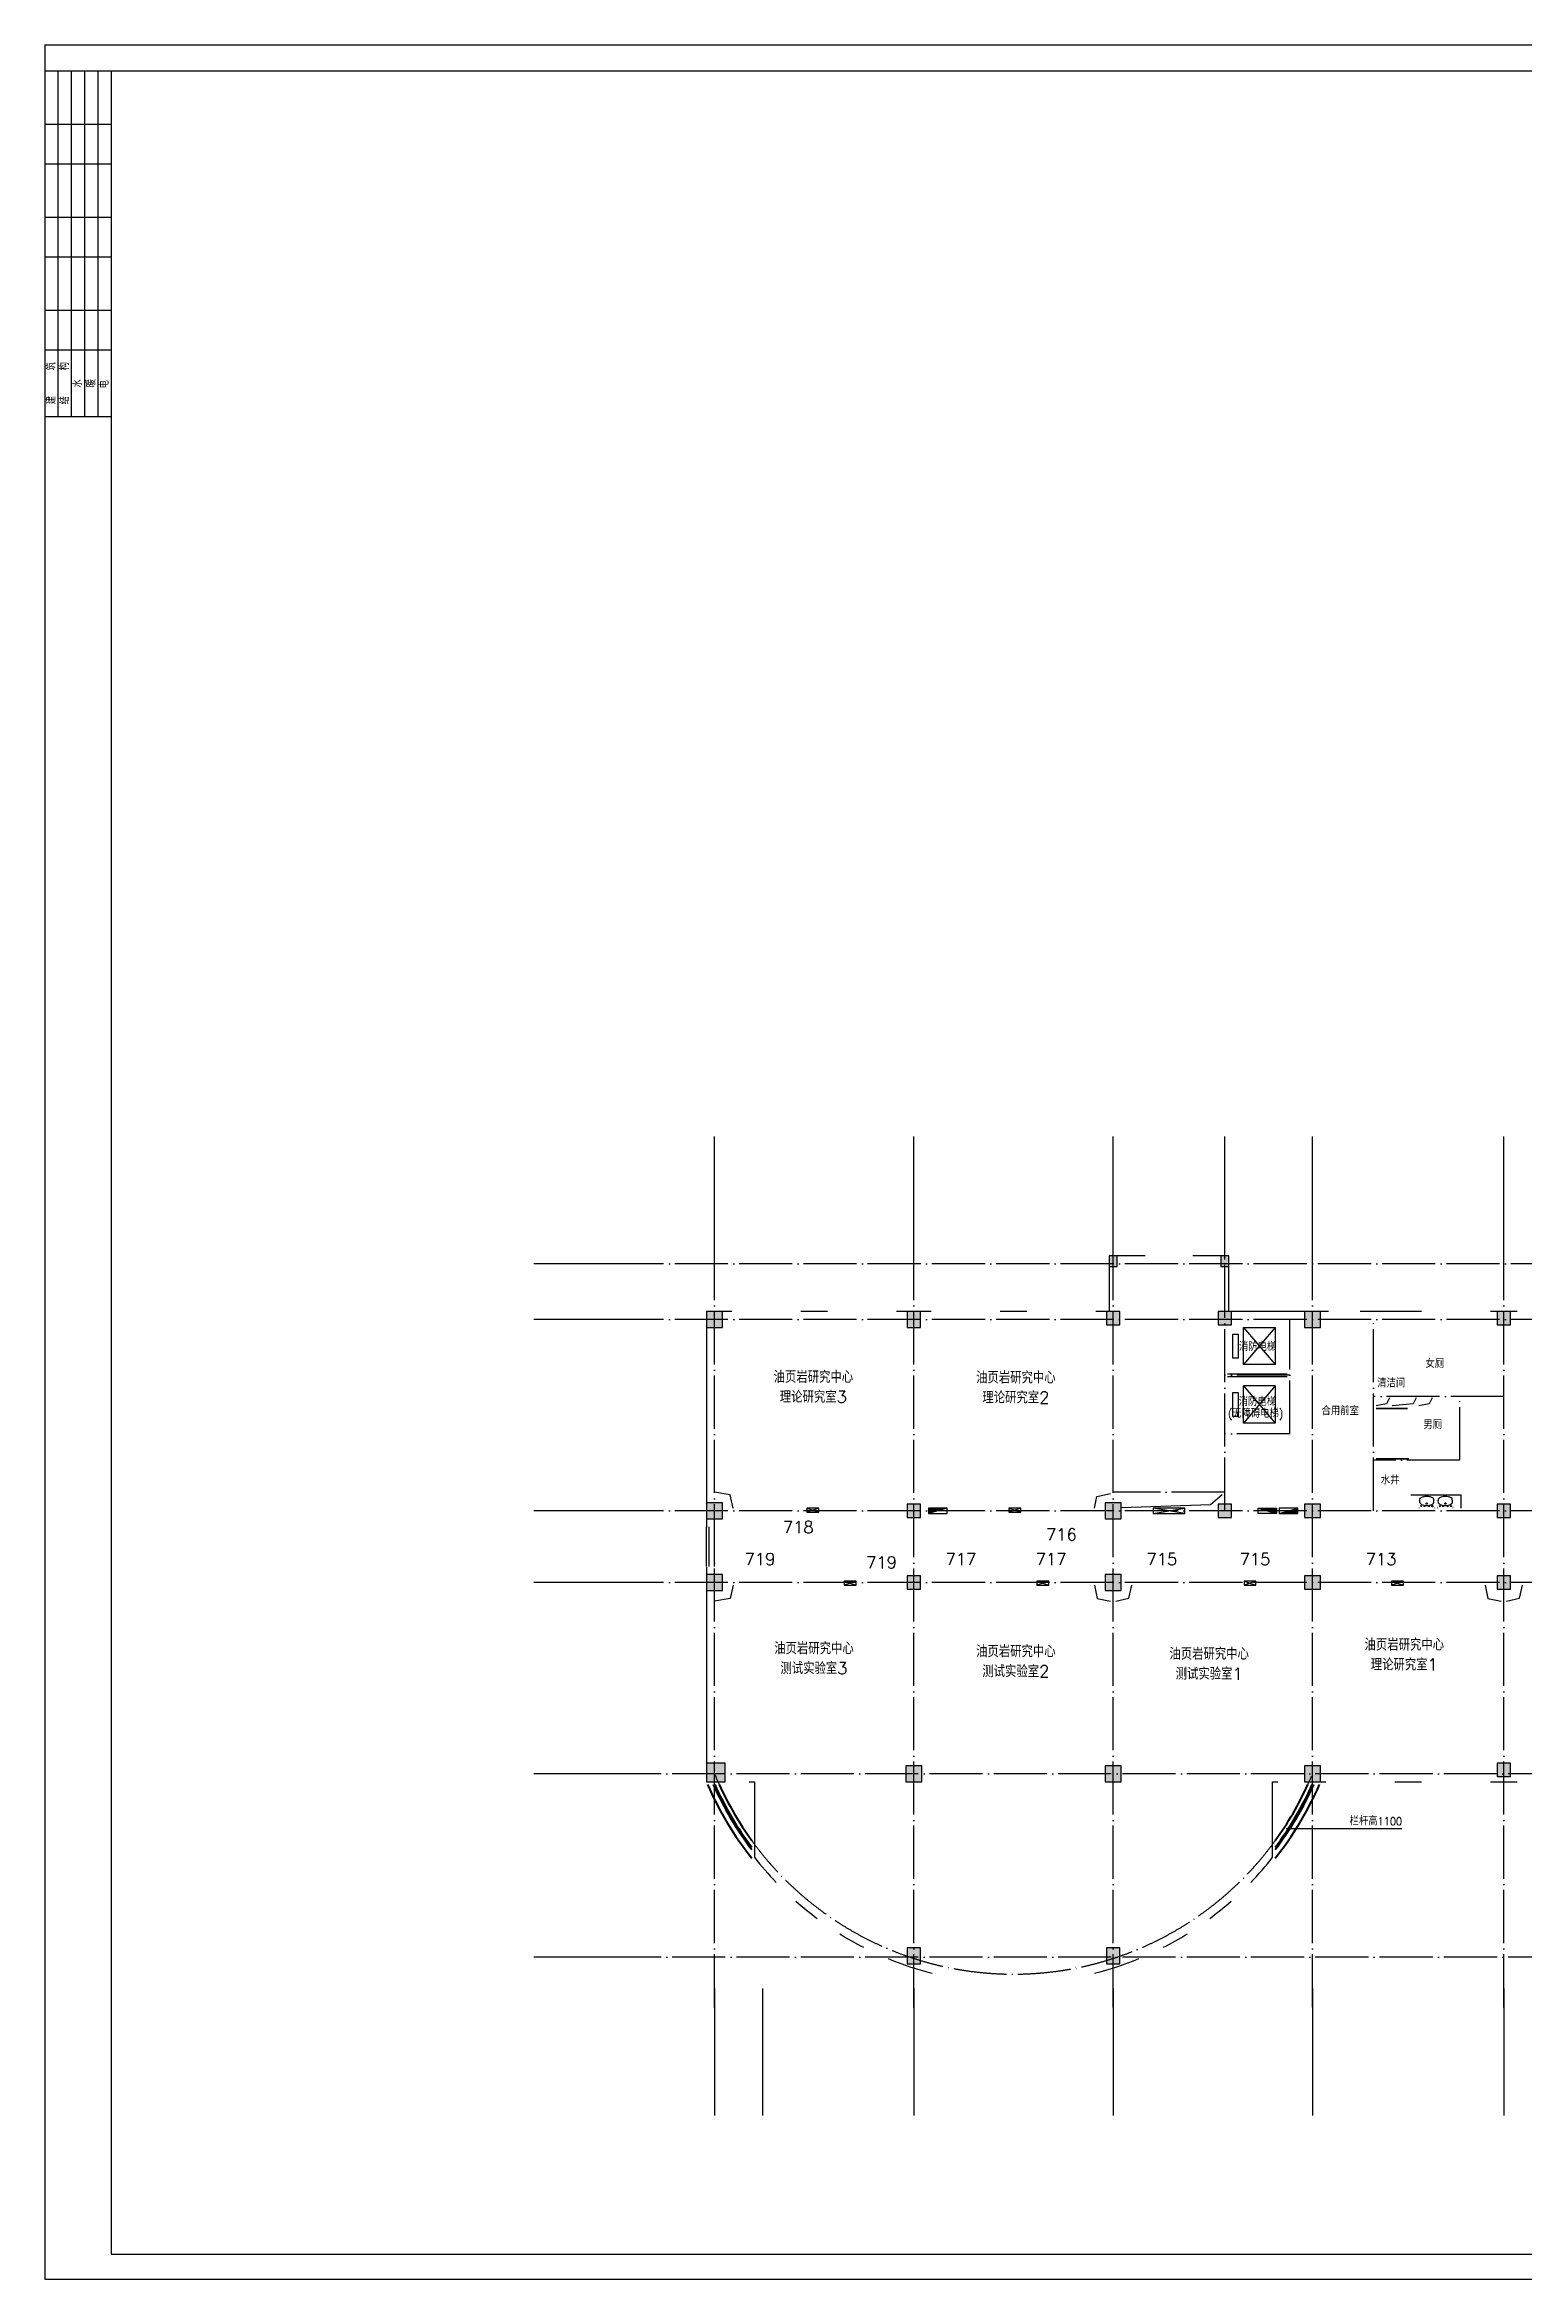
# Model space of a CAD drawing. Extents: x 356363 to 889308, y -1213508 to 149044.
# Drawn here: x 533905 to 589541, y -454393 to -370293 of the extents above; entities that cross this region are included whole.
import ezdxf

# ---------------------------------------------------------------- set-up
doc = ezdxf.new("R2010")
doc.units = 0
doc.header["$LTSCALE"] = 1000
doc.header["$MEASUREMENT"] = 0
doc.linetypes.add('DOTE', pattern=[2.42, 2, -0.2, 0.02, -0.2])
doc.layers.get('0').update_dxf_attribs({"linetype": 'CONTINUOUS'})
for name, color, linetype in [('AXIS', 3, 'CONTINUOUS'), ('COLUMN', 7, 'CONTINUOUS'), ('DOTE', 1, 'CONTINUOUS'), ('EQUIP_消防', 7, 'CONTINUOUS'), ('JIAJU', 3, 'CONTINUOUS'), ('STAIR', 2, 'CONTINUOUS'), ('WINDOW', 2, 'CONTINUOUS'), ('保温', 2, 'CONTINUOUS'), ('填充', 9, 'CONTINUOUS'), ('柱子', 7, 'CONTINUOUS'), ('洞口', 6, 'CONTINUOUS'), ('电洞', 32, 'CONTINUOUS')]:
    doc.layers.add(name, color=color, linetype=linetype)
doc.layers.add('WALL', color=4, linetype='CONTINUOUS', lineweight=40)
doc.styles.get("Standard").update_dxf_attribs({"font": 'romans.shx', "height": 450, "bigfont": 'z.shx'})
doc.styles.add('Z', font='romans', dxfattribs={"width": 0.8, "bigfont": 'z'})

# ---------------------------------------------------------------- blocks, each defined once
blk = doc.blocks.new('tk0')
at = {"color": 243}
for p, q in [((0, 84100), (0, 0)), ((0, 84100), (118900, 84100)), ((2500, 83098), (0, 83098)), ((500, 83098), (500, 70098)), ((1000, 83098), (1000, 70098)), ((1500, 83098), (1500, 70098)), ((2000, 83098), (2000, 70098)), ((2500, 81098), (0, 81098)), ((2500, 79598), (0, 79598)), ((2500, 77598), (0, 77598)), ((2500, 76098), (0, 76098)), ((2500, 74098), (0, 74098)), ((2500, 72598), (0, 72598)), ((2500, 70098), (0, 70098)), ((0, 0), (118900, 0)), ((34800, 0), (118900, 0)), ((44600, 0), (118900, 0))]:
    blk.add_line(p, q, dxfattribs=at)
at = {"color": 244}
for p, q in [((2500, 83100), (2500, 950)), ((117900, 83100), (2500, 83100)), ((2500, 950), (117900, 950)), ((37300, 950), (117900, 950)), ((47100, 950), (117900, 950))]:
    blk.add_line(p, q, dxfattribs=at)
at = {"color": 242, "style": 'Z', "width": 0.8}
for s, p in [('筑', (405, 71843)), ('构', (905, 71843)), ('建', (411, 70565)), ('结', (911, 70565)), ('水', (1397, 71196)), ('暖', (1909, 71208)), ('电', (2406, 71164))]:
    blk.add_text(s, height=300, rotation=90, dxfattribs=at).set_placement(p)
blk = doc.blocks.new('M_E11')
for p, q in [((-280, -10), (-280, 0)), ((280, 0), (280, -10)), ((-251, -189), (-251, -186)), ((-248, -183), (-250, -185))]:
    blk.add_line(p, q)
at = {"const_width": 1.5}
for points in [[(-280, 0), (280, 0)], [(-326, -200), (-280, -5)], [(326, -204), (280, -5)]]:
    blk.add_lwpolyline(points, dxfattribs=at)
for points in [[(-326, -200, 0.008223), (-326, -204, 0.149285)], [(-326, -266, 0.149285), (-304, -337, 0.107079), (-231, -408, 0.075625), (-131, -450, 0.062436), (-1, -467, 0.062436), (130, -452, 0.075625), (230, -410, 0.107079), (304, -339, 0.149285), (326, -268, 0.005205), (326, -266, 0.086596)]]:
    blk.add_lwpolyline(points, format="xyb", dxfattribs=at)
at = {"const_width": 1.5, "flags": 128}
for points in [[(-326, -204), (-326, -268)], [(326, -204), (326, -268)]]:
    blk.add_lwpolyline(points, dxfattribs=at)
at = {"flags": 128}
for points in [[(-253, -188, 0.172546), (-250, -358, 0.726395)], [(253, -188, -0.172546), (250, -358, -0.726395)]]:
    blk.add_lwpolyline(points, format="xyb", dxfattribs=at)
for points in [[(253, -188, 0.098208), (193, -141, 0.066287), (110, -111, 0.052428), (0, -100, 0.052428), (-110, -111, 0.066287), (-193, -141, 0.093876), (-251, -186, 0.171377)], [(-250, -358, 0.091341), (-193, -401, 0.066287), (-110, -431, 0.052428), (0, -442, 0.052428), (110, -431, 0.066287), (193, -401, 0.091756), (250, -358, 0.171377)]]:
    blk.add_lwpolyline(points, format="xyb")
for centre, radius in [((-210, -75), 24), ((-210, -75), 24), ((-210, -75), 24), ((-90, -65), 10), ((0, -170), 25), ((0, -170), 15), ((90, -65), 10), ((210, -75), 24)]:
    blk.add_circle(centre, radius)
blk.add_arc((-250, -186), 1, 131.32236, 180)
at = {"width": 0.8, "flags": 9}
for tag in ['XSIZE', 'YSIZE']:
    blk.add_attdef(tag, (0, 0), '', height=0.5, dxfattribs=at)
blk = doc.blocks.new('gdfgdjjjhhh')
at = {"layer": '洞口'}
for p, q in [((0, 0), (1200, 200)), ((1200, 0), (0, 200))]:
    blk.add_line(p, q, dxfattribs=at)
blk.add_lwpolyline([(0, 0), (1200, 0), (1200, 200), (0, 200)], close=True, dxfattribs=at)
blk = doc.blocks.new('$TwtSys$00000434')
for p, q in [((-0.5, 0.5), (-0.5, -0.5)), ((-0.5, -0.5), (0.5, 0.5)), ((0.5, 0.5), (-0.5, 0.5)), ((0.5, -0.5), (0.5, 0.5)), ((-0.5, -0.5), (0.5, -0.5))]:
    blk.add_line(p, q)
blk.add_solid([(0.5, -0.5), (0.5, 0.5), (-0.5, -0.5)])
blk = doc.blocks.new('dfsfsfhh')
at = {"layer": '电洞'}
for p, q in [((-225, 0), (225, 150)), ((225, 0), (-225, 150))]:
    blk.add_line(p, q, dxfattribs=at)
blk.add_lwpolyline([(-225, 0), (225, 0), (225, 150), (-225, 150)], close=True, dxfattribs=at)

msp = doc.modelspace()

# ---------------------------------------------------------------- hatches: boundary and pattern name
at = {"layer": '填充'}
h = msp.add_hatch(color=256, dxfattribs=at)
h.paths.add_polyline_path([(559509, -435670), (559509, -434970), (558809, -434970), (558809, -435670)])
h.paths.add_polyline_path([(559409, -428470), (559409, -427870), (558809, -427870), (558809, -428470)])
h.paths.add_polyline_path([(559409, -425770), (559409, -425170), (558809, -425170), (558809, -425770)])
h.paths.add_polyline_path([(559409, -418570), (559409, -417970), (558809, -417970), (558809, -418570)])
h.paths.add_polyline_path([(566859, -442520), (566859, -441920), (566359, -441920), (566359, -442520)])
h.paths.add_polyline_path([(566909, -435670), (566909, -435070), (566309, -435070), (566309, -435670)])
h.paths.add_polyline_path([(566859, -428420), (566859, -427920), (566359, -427920), (566359, -428420)])
h.paths.add_polyline_path([(566859, -425720), (566859, -425220), (566359, -425220), (566359, -425720)])
h.paths.add_polyline_path([(566859, -418570), (566859, -417970), (566359, -417970), (566359, -418570)])
h.paths.add_polyline_path([(574359, -442520), (574359, -441920), (573859, -441920), (573859, -442520)])
h.paths.add_polyline_path([(574409, -435670), (574409, -435070), (573809, -435070), (573809, -435670)])
h.paths.add_polyline_path([(574409, -428470), (574409, -427870), (573809, -427870), (573809, -428470)])
h.paths.add_polyline_path([(574409, -425770), (574409, -425170), (573809, -425170), (573809, -425770)])
h.paths.add_polyline_path([(574359, -418470), (574359, -417970), (573859, -417970), (573859, -418470)])
h.paths.add_polyline_path([(574259, -416270), (574259, -415870), (573959, -415870), (573959, -416270)])
h.paths.add_polyline_path([(578559, -425720), (578559, -425220), (578059, -425220), (578059, -425720)])
h.paths.add_polyline_path([(578559, -418470), (578559, -417970), (578059, -417970), (578059, -418470)])
h.paths.add_polyline_path([(578459, -416270), (578459, -415870), (578159, -415870), (578159, -416270)])
h.paths.add_polyline_path([(581909, -435670), (581909, -435070), (581309, -435070), (581309, -435670)])
h.paths.add_polyline_path([(581909, -428420), (581909, -427920), (581309, -427920), (581309, -428420)])
h.paths.add_polyline_path([(581909, -425720), (581909, -425220), (581309, -425220), (581309, -425720)])
h.paths.add_polyline_path([(581909, -418570), (581909, -417970), (581309, -417970), (581309, -418570)])
h.paths.add_polyline_path([(589059, -435470), (589059, -434970), (588559, -434970), (588559, -435470)])
h.paths.add_polyline_path([(589059, -428420), (589059, -427920), (588559, -427920), (588559, -428420)])
h.paths.add_polyline_path([(589059, -425720), (589059, -425220), (588559, -425220), (588559, -425720)])
h.paths.add_polyline_path([(589059, -418470), (589059, -417970), (588559, -417970), (588559, -418470)])
h.paths.add_polyline_path([(596259, -435470), (596259, -434970), (595759, -434970), (595759, -435470)])
h.paths.add_polyline_path([(596259, -428420), (596259, -427920), (595759, -427920), (595759, -428420)])
h.paths.add_polyline_path([(596259, -425720), (596259, -425220), (595759, -425220), (595759, -425720)])
h.paths.add_polyline_path([(596259, -418470), (596259, -417970), (595759, -417970), (595759, -418470)])
h.paths.add_polyline_path([(603459, -435670), (603459, -435170), (602959, -435170), (602959, -435670)])
h.paths.add_polyline_path([(603459, -428420), (603459, -427920), (602959, -427920), (602959, -428420)])
h.paths.add_polyline_path([(603459, -425720), (603459, -425220), (602959, -425220), (602959, -425720)])
h.paths.add_polyline_path([(603459, -418470), (603459, -417970), (602959, -417970), (602959, -418470)])
h.paths.add_polyline_path([(610659, -435670), (610659, -435170), (610159, -435170), (610159, -435670)])
h.paths.add_polyline_path([(610659, -428420), (610659, -427920), (610159, -427920), (610159, -428420)])
h.paths.add_polyline_path([(610659, -425720), (610659, -425220), (610159, -425220), (610159, -425720)])
h.paths.add_polyline_path([(610659, -418470), (610659, -417970), (610159, -417970), (610159, -418470)])
h.paths.add_polyline_path([(613659, -425720), (613659, -425220), (613159, -425220), (613159, -425720)])
h.paths.add_polyline_path([(613659, -418470), (613659, -417970), (613159, -417970), (613159, -418470)])
h.paths.add_polyline_path([(613559, -416270), (613559, -415870), (613259, -415870), (613259, -416270)])
h.paths.add_polyline_path([(617859, -435670), (617859, -435170), (617359, -435170), (617359, -435670)])
h.paths.add_polyline_path([(617859, -428420), (617859, -427920), (617359, -427920), (617359, -428420)])
h.paths.add_polyline_path([(617859, -425720), (617859, -425220), (617359, -425220), (617359, -425720)])
h.paths.add_polyline_path([(617859, -418470), (617859, -417970), (617359, -417970), (617359, -418470)])
h.paths.add_polyline_path([(617759, -416270), (617759, -415870), (617459, -415870), (617459, -416270)])
h.paths.add_polyline_path([(625059, -435670), (625059, -435170), (624559, -435170), (624559, -435670)])
h.paths.add_polyline_path([(625059, -428420), (625059, -427920), (624559, -427920), (624559, -428420)])
h.paths.add_polyline_path([(625059, -425720), (625059, -425220), (624559, -425220), (624559, -425720)])
h.paths.add_polyline_path([(625059, -418470), (625059, -417970), (624559, -417970), (624559, -418470)])
h.paths.add_polyline_path([(632309, -435670), (632309, -435170), (631809, -435170), (631809, -435670)])
h.paths.add_polyline_path([(632309, -428420), (632309, -427920), (631809, -427920), (631809, -428420)])
h.paths.add_polyline_path([(632309, -425720), (632309, -425220), (631809, -425220), (631809, -425720)])
h.paths.add_polyline_path([(632309, -418470), (632309, -417970), (631809, -417970), (631809, -418470)])

# ---------------------------------------------------------------- linework, layer by layer
for p, q in [((559701, -424869), (559109, -424770)), ((559809, -425370), (559701, -424869)), ((573409, -425370), (573498, -424934)), ((573498, -424934), (574009, -424820)), ((559701, -428772), (559109, -428870)), ((559809, -428270), (559701, -428772)), ((573409, -428270), (573507, -428765)), ((573507, -428765), (574009, -428870)), ((574209, -428870), (574698, -428755)), ((574698, -428755), (574809, -428270)), ((588109, -428270), (588207, -428765)), ((588207, -428765), (588709, -428870)), ((588909, -428870), (589398, -428755)), ((589398, -428755), (589509, -428270)), ((580621, -437433), (584970, -437433))]:
    msp.add_line(p, q)
at = {"layer": 'AXIS'}
for p, q in [((559109, -415990), (559109, -411389)), ((566609, -415990), (566609, -411389)), ((574109, -415990), (574109, -411389)), ((578309, -415990), (578309, -411389)), ((581609, -415990), (581609, -411389)), ((588809, -415990), (588809, -411389)), ((556756, -416170), (552306, -416170)), ((556756, -418270), (552306, -418270)), ((556756, -425470), (552306, -425470)), ((556756, -428170), (552306, -428170)), ((556756, -435370), (552306, -435370)), ((556756, -442270), (552306, -442270)), ((559109, -443444), (559109, -448223)), ((560909, -443444), (560909, -448223)), ((566609, -443444), (566609, -448223)), ((574109, -443444), (574109, -448223)), ((581609, -443444), (581609, -448223)), ((588809, -443444), (588809, -448223))]:
    msp.add_line(p, q, dxfattribs=at)
at = {"layer": 'DOTE', "linetype": 'DOTE'}
for p, q in [((634631, -416170), (556756, -416170)), ((559109, -444160), (559109, -415990)), ((566609, -444160), (566609, -415990)), ((574109, -444160), (574109, -415990)), ((578309, -425470), (578309, -415990)), ((581609, -444160), (581609, -415990)), ((588809, -444160), (588809, -415990)), ((634631, -418270), (556756, -418270)), ((580759, -422570), (580759, -418270)), ((583909, -425470), (583909, -418270)), ((580759, -420370), (578309, -420370)), ((588809, -421170), (583909, -421170)), ((587159, -423570), (587159, -421170)), ((580759, -422570), (578309, -422570)), ((587159, -423570), (583909, -423570)), ((634631, -425470), (556756, -425470)), ((578309, -424770), (574109, -424770)), ((634631, -428170), (556756, -428170)), ((634631, -428170), (556756, -428170)), ((634535, -435370), (556756, -435370)), ((634535, -442270), (556756, -442270))]:
    msp.add_line(p, q, dxfattribs=at)
msp.add_arc((570359, -430744), 12164, 202.35231, 337.64769, dxfattribs=at)
at = {"layer": 'JIAJU'}
for p, q in [((585184, -421620), (584009, -421620)), ((584009, -421620), (585184, -421620)), ((584009, -421620), (585184, -421620)), ((585184, -421620), (584009, -421620)), ((584009, -423520), (585234, -423520)), ((585234, -423520), (584009, -423520)), ((585309, -424870), (587209, -424870)), ((587209, -425370), (587209, -424870))]:
    msp.add_line(p, q, dxfattribs=at)
at = {"layer": 'STAIR'}
for p, q in [((579009, -418570), (580209, -418570)), ((579009, -419970), (579009, -418570)), ((579009, -418570), (580209, -419970)), ((580209, -418570), (579009, -419970)), ((580209, -418570), (580209, -419970)), ((578609, -418820), (578809, -418820)), ((578609, -419720), (578609, -418820)), ((578809, -418820), (578809, -419720)), ((578409, -420320), (580659, -420320)), ((578409, -420420), (580659, -420420)), ((578809, -419720), (578609, -419720)), ((580209, -419970), (579009, -419970)), ((578609, -421020), (578809, -421020)), ((578609, -421920), (578609, -421020)), ((578809, -421020), (578809, -421920)), ((579009, -422170), (579009, -420770)), ((579009, -420770), (580209, -422170)), ((580209, -420770), (579009, -422170)), ((580209, -420770), (579009, -420770)), ((580209, -420770), (580209, -422170)), ((584509, -421220), (584393, -421445)), ((585509, -421220), (585393, -421445)), ((586109, -421220), (585993, -421445)), ((578809, -421920), (578609, -421920)), ((580209, -422170), (579009, -422170)), ((584393, -421445), (584009, -421520)), ((585393, -421445), (584609, -421520)), ((585993, -421445), (585609, -421520)), ((577765, -425240), (574409, -425362)), ((578209, -424870), (577765, -425240))]:
    msp.add_line(p, q, dxfattribs=at)
at = {"layer": 'WALL', "color": 2}
for radius, start, end in [(12564, 203.58007, 218.37281), (12364, 203.98523, 217.18673), (12314, 204.08878, 216.87899), (12164, 204.40506, 215.92665), (12164, 324.07335, 335.59494), (12564, 321.62719, 336.41993), (12364, 322.81327, 336.01477), (12314, 323.12101, 335.91122)]:
    msp.add_arc((570359, -430744), radius, start, end, dxfattribs=at)
at = {"layer": 'WINDOW'}
for p, q in [((558809, -427570), (558809, -426070)), ((558909, -427570), (558909, -426070)), ((559109, -427570), (559109, -426070))]:
    msp.add_line(p, q, dxfattribs=at)
at = {"layer": '保温'}
for points in [[(575309, -415870), (573959, -415870), (573959, -417970), (573459, -417970)], [(582209, -417970), (578459, -417970), (578459, -415870), (577109, -415870)], [(559759, -417970), (558809, -417970), (558809, -426095)], [(563359, -417970), (562359, -417970)], [(567259, -417970), (565959, -417970)], [(570859, -417970), (569859, -417970)], [(585709, -417970), (583409, -417970)], [(589309, -417970), (588309, -417970)], [(558809, -427595), (558809, -435670), (559409, -435670)], [(581309, -435670), (582109, -435670)], [(584709, -435670), (585709, -435670)], [(588309, -435670), (589309, -435670)]]:
    msp.add_lwpolyline(points, dxfattribs=at)
for points in [[(560409, -435670), (560609, -435670), (560609, -438509, 0.025342), (561431, -439457)], [(579286, -439457, 0.025342), (580109, -438509), (580109, -435670), (580309, -435670)], [(562172, -440166, 0.020725), (562969, -440812)], [(577748, -440812, 0.020725), (578545, -440166)], [(563818, -441390, 0.020745), (564711, -441896)], [(576006, -441896, 0.020745), (576900, -441390)], [(565644, -442326, 0.035323), (567303, -442876)], [(573412, -442876, 0.03537), (575073, -442326)]]:
    msp.add_lwpolyline(points, format="xyb", dxfattribs=at)
at = {"layer": '柱子'}
for points in [[(574259, -416270), (574259, -415870), (573959, -415870), (573959, -416270)], [(578459, -416270), (578459, -415870), (578159, -415870), (578159, -416270)], [(559409, -418570), (559409, -417970), (558809, -417970), (558809, -418570)], [(566859, -418570), (566859, -417970), (566359, -417970), (566359, -418570)], [(574359, -418470), (574359, -417970), (573859, -417970), (573859, -418470)], [(578559, -418470), (578559, -417970), (578059, -417970), (578059, -418470)], [(581909, -418570), (581909, -417970), (581309, -417970), (581309, -418570)], [(589059, -418470), (589059, -417970), (588559, -417970), (588559, -418470)], [(559409, -425770), (559409, -425170), (558809, -425170), (558809, -425770)], [(566859, -425720), (566859, -425220), (566359, -425220), (566359, -425720)], [(574409, -425770), (574409, -425170), (573809, -425170), (573809, -425770)], [(578559, -425720), (578559, -425220), (578059, -425220), (578059, -425720)], [(581909, -425720), (581909, -425220), (581309, -425220), (581309, -425720)], [(589059, -425720), (589059, -425220), (588559, -425220), (588559, -425720)], [(559409, -428470), (559409, -427870), (558809, -427870), (558809, -428470)], [(566859, -428420), (566859, -427920), (566359, -427920), (566359, -428420)], [(574409, -428470), (574409, -427870), (573809, -427870), (573809, -428470)], [(581909, -428420), (581909, -427920), (581309, -427920), (581309, -428420)], [(589059, -428420), (589059, -427920), (588559, -427920), (588559, -428420)], [(559509, -435670), (559509, -434970), (558809, -434970), (558809, -435670)], [(566909, -435670), (566909, -435070), (566309, -435070), (566309, -435670)], [(574409, -435670), (574409, -435070), (573809, -435070), (573809, -435670)], [(581909, -435670), (581909, -435070), (581309, -435070), (581309, -435670)], [(589059, -435470), (589059, -434970), (588559, -434970), (588559, -435470)], [(566859, -442520), (566859, -441920), (566359, -441920), (566359, -442520)], [(574359, -442520), (574359, -441920), (573859, -441920), (573859, -442520)]]:
    msp.add_lwpolyline(points, close=True, dxfattribs=at)

# ---------------------------------------------------------------- block references
at = {"layer": 'COLUMN'}
msp.add_blockref('tk0', (533905, -454393), dxfattribs=at)
at = {"layer": 'EQUIP_消防', "yscale": 200, "zscale": 700}
for p, xscale, rotation in [((567508, -425470), 700, 180.0000000000953), ((579909, -425470), -700, 180.0000000000238)]:
    msp.add_blockref('$TwtSys$00000434', p, dxfattribs=dict(at, xscale=xscale, rotation=rotation))
at = {"layer": 'EQUIP_消防', "xscale": 700, "yscale": 200, "zscale": 700}
msp.add_blockref('$TwtSys$00000434', (580709, -425470), dxfattribs=at)
at = {"layer": 'JIAJU', "rotation": 180}
for p in [(585909, -425370), (586609, -425370)]:
    msp.add_blockref('M_E11', p, dxfattribs=at)
at = {"layer": '洞口'}
msp.add_blockref('gdfgdjjjhhh', (575609, -425570), dxfattribs=at)
at = {"layer": '电洞', "rotation": 180}
for p in [(562809, -425370), (570409, -425370), (564209, -428120), (571458, -428120), (579258, -428120), (584809, -428120)]:
    msp.add_blockref('dfsfsfhh', p, dxfattribs=at)

# ---------------------------------------------------------------- texts
at = {"width": 0.9}
for s, p in [('消防电梯', (578838, -419454)), ('清洁间', (584047, -420822)), ('女厕', (585858, -420089)), ('消防电梯', (578833, -421522)), ('(无障碍电梯)', (578428, -421965)), ('合用前室', (581951, -421868)), ('男厕', (585780, -422386)), ('水井', (584178, -424473)), ('栏杆高1100', (583004, -437306))]:
    msp.add_text(s, height=300, dxfattribs=at).set_placement(p)
at = {"layer": 'STAIR', "char_height": 450}
for s, insert, width, attachment_point in [('油页岩研究中心\\P理论研究室3 ', (562828, -420207), 3932.98, 2), ('油页岩研究中心\\P理论研究室2 ', (570447, -420230), 3932.98, 2), ('{\\C1;718}', (561682, -425860), 536.68, 1), ('{\\C1;716}', (571581, -426135), 536.68, 1), ('{\\C1;719}', (560239, -427062), 536.68, 1), ('{\\C1;719}', (564813, -427186), 536.68, 1), ('{\\C1;717}', (567800, -427062), 536.68, 1), ('{\\C1;717}', (571194, -427062), 536.68, 1), ('{\\C1;715}', (575361, -427062), 536.68, 1), ('{\\C1;715}', (578867, -427062), 536.68, 1), ('{\\C1;713}', (583610, -427062), 536.68, 1), ('油页岩研究中心\\P测试实验室3 ', (562851, -430420), 3932.98, 2), ('油页岩研究中心\\P测试实验室2 ', (570447, -430535), 3932.98, 2), ('油页岩研究中心\\P测试实验室1 ', (577721, -430627), 3932.98, 2), ('油页岩研究中心\\P理论研究室1 ', (585063, -430282), 3932.98, 2)]:
    msp.add_mtext(s, dxfattribs=dict(at, insert=insert, width=width, attachment_point=attachment_point))

doc.saveas('drawing.dxf')
